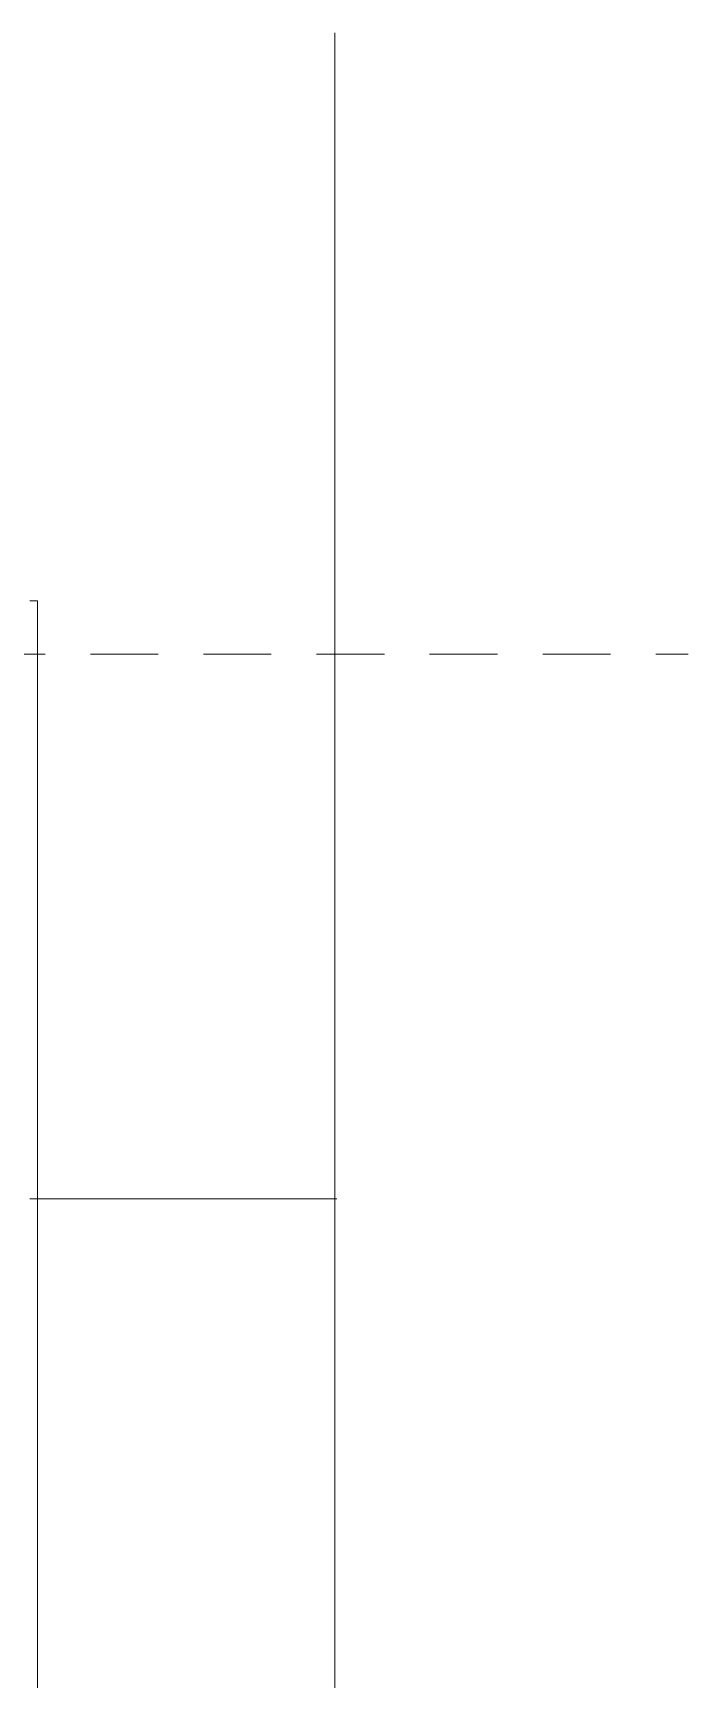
# Model space of a CAD drawing. Header units: millimetres. Extents: x 475616349 to 476941521, y 4620115302 to 4621446928.
# Drawn here: x 476777687 to 476783819, y 4620572970 to 4620588390 of the extents above; entities that cross this region are included whole.
import ezdxf

# ---------------------------------------------------------------- set-up
doc = ezdxf.new("R2010")
doc.units = ezdxf.units.MM
doc.header["$MEASUREMENT"] = 0
doc.linetypes.add('Long Dashed', pattern=[1058.333302, 634.99999, -423.333311])
doc.layers.add('New_reg_nak_Pen_No__7', color=7, linetype='Continuous', lineweight=0)
doc.layers.add('New_Structural - Bearing_Pen_No__1', color=1, linetype='Continuous', lineweight=0)
doc.layers.add('New_Structural - Bearing_Pen_No__14', color=7, linetype='Continuous', lineweight=0, true_color=0xc6880c)
doc.linetypes.add('Break', pattern='A,0,[1,бѓЎбѓђбѓ®бѓљбѓ\x98бѓ\x98 #13 nika1.Shx,S=15.679026,R=0,X=0,Y=0],-1975.557214,0', length=1975.557214)

msp = doc.modelspace()

# ---------------------------------------------------------------- linework, layer by layer
at = {"layer": 'New_reg_nak_Pen_No__7', "color": 7, "linetype": 'Continuous', "lineweight": 0, "flags": 128}
msp.add_lwpolyline([(476777658.27, 4620583070.216), (476777728.522, 4620583070.214), (476777728.197, 4620569870.399), (476777658.27, 4620569870.401)], dxfattribs=at)
at = {"layer": 'New_Structural - Bearing_Pen_No__1', "color": 1, "linetype": 'Continuous', "lineweight": 0}
msp.add_line((476780511.255, 4620588390.017), (476780511.255, 4620561658.69), dxfattribs=at)
at = {"layer": 'New_Structural - Bearing_Pen_No__1', "color": 1, "linetype": 'Break', "lineweight": 0}
msp.add_line((476777658.22, 4620577469.822), (476780531.256, 4620577469.822), dxfattribs=at)
at = {"layer": 'New_Structural - Bearing_Pen_No__14', "color": 42, "linetype": 'Long Dashed', "lineweight": 0, "true_color": 0xc6880c}
msp.add_line((476728483.03, 4620582570.215), (476783818.779, 4620582570.215), dxfattribs=at)

doc.saveas('drawing.dxf')
